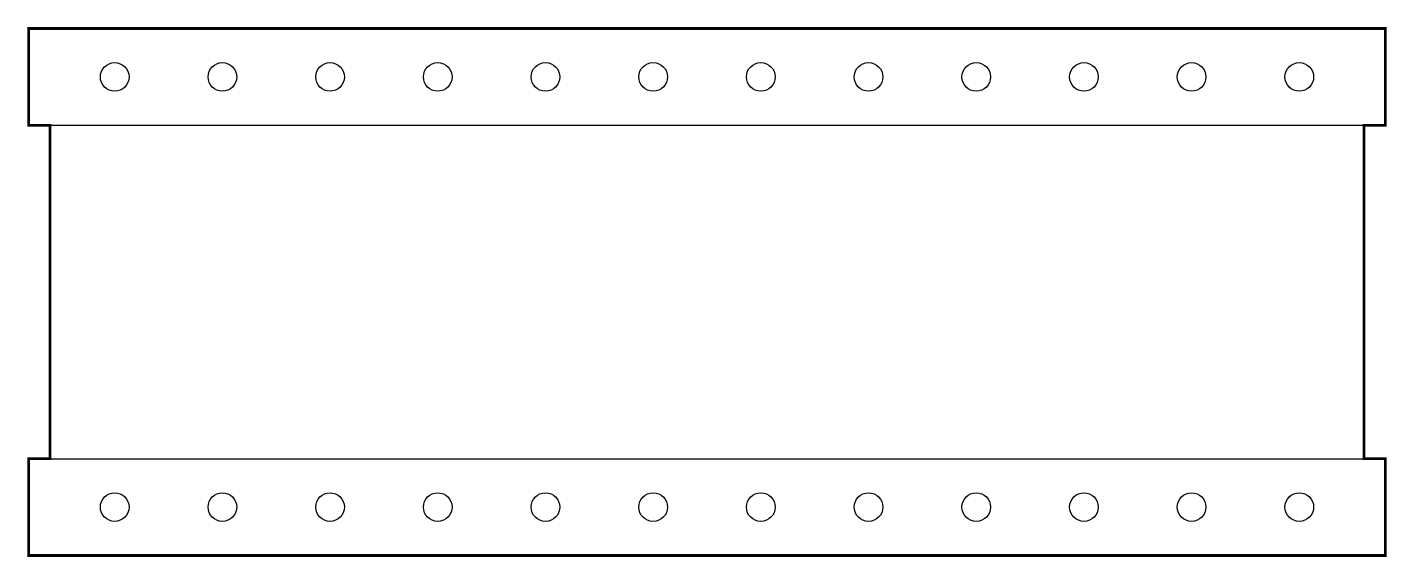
# Model space of a CAD drawing. Extents: x -0.08 to 1.18, y -0.05 to 0.45.
import ezdxf

# ---------------------------------------------------------------- set-up
doc = ezdxf.new("R2010")
doc.units = 0
doc.header["$MEASUREMENT"] = 0
doc.layers.get('0').update_dxf_attribs({"linetype": 'CONTINUOUS'})
doc.layers.add('21', color=251, linetype='CONTINUOUS')

msp = doc.modelspace()

# ---------------------------------------------------------------- wipeouts: each hides what was drawn before it
at = {"linetype": 'ByBlock'}
msp.add_wipeout([(1.18, 0.445), (-0.08, 0.445), (-0.08, 0.355), (-0.06, 0.355), (-0.06, 0.045), (-0.08, 0.045), (-0.08, -0.045), (1.18, -0.045), (1.18, 0.045), (1.16, 0.045), (1.16, 0.355), (1.18, 0.355)], dxfattribs=at)

# ---------------------------------------------------------------- next in the draw order: linework, layer by layer
for p, q in [((-0.08, 0.355), (1.16, 0.355)), ((-0.08, 0.045), (1.16, 0.045))]:
    msp.add_line(p, q, dxfattribs=at)
for centre in [(0, 0.4), (0.1, 0.4), (0.2, 0.4), (0.3, 0.4), (0.4, 0.4), (0.5, 0.4), (0.6, 0.4), (0.7, 0.4), (0.8, 0.4), (0.9, 0.4), (1, 0.4), (1.1, 0.4), (0, 0), (0.1, 0), (0.2, 0), (0.3, 0), (0.4, 0), (0.5, 0), (0.6, 0), (0.7, 0), (0.8, 0), (0.9, 0), (1, 0), (1.1, 0)]:
    msp.add_circle(centre, 0.0133, dxfattribs=at)
at = {"layer": '21', "const_width": 0.0025}
msp.add_lwpolyline([(1.18, 0.445), (-0.08, 0.445), (-0.08, 0.355), (-0.06, 0.355), (-0.06, 0.045), (-0.08, 0.045), (-0.08, -0.045), (1.18, -0.045), (1.18, 0.045), (1.16, 0.045), (1.16, 0.355), (1.18, 0.355)], close=True, dxfattribs=at)

doc.saveas('drawing.dxf')
